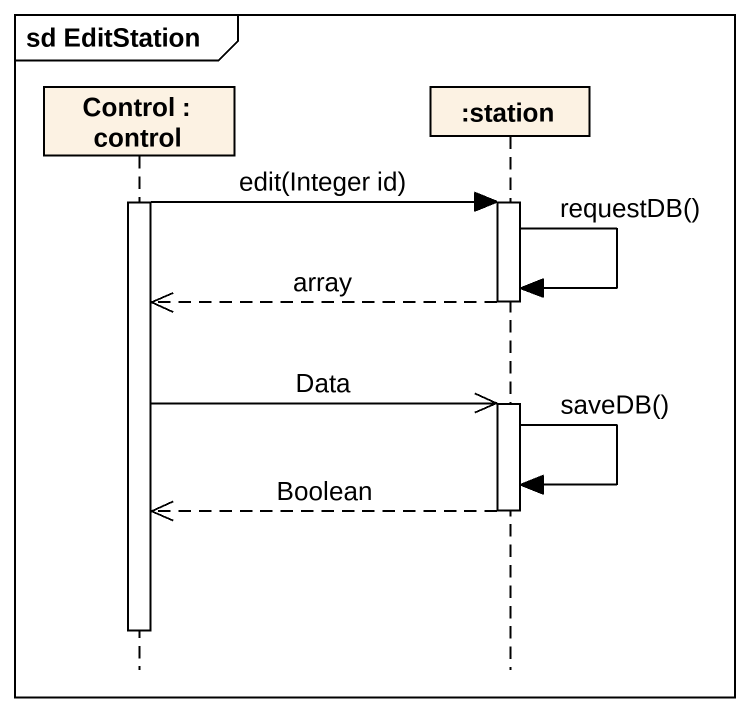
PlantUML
@startuml
mainframe sd EditStation
hide footbox
participant "Control : control" as Control_
participant ":station" as station

activate Control_
Control_ -> station : edit(Integer id)
activate station
station -> station : requestDB()
station -->> Control_ : array
deactivate station
Control_ ->> station : Data
activate station
station -> station : saveDB()
station -->> Control_ : Boolean
deactivate station
deactivate Control_
@enduml
